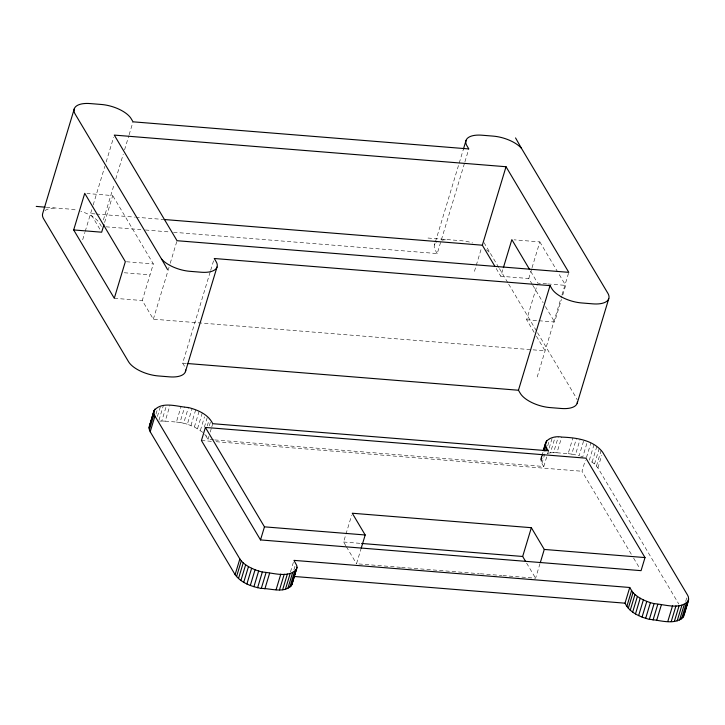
<?xml version="1.0" encoding="UTF-8"?>
<svg xmlns="http://www.w3.org/2000/svg" width="725" height="725" viewBox="0 0 725 725"><rect width="100%" height="100%" fill="white"/><g stroke="black" fill="none" stroke-linecap="round" stroke-linejoin="round"><path stroke-width="0.54" stroke-dasharray="3.62 2.72" d="M214.772 439.93L543.795 466.501C540.687 462.858 539.953 458.037 542.3 453.768M82.686 239.721L84.898 232.399M85.215 231.357L92.863 206.045M93.181 204.967L104.871 166.27M106.167 161.965L113.635 137.243M103.394 219.983L114.142 184.386M115.773 178.993L123.259 154.18M124.564 149.867L128.796 135.847M129.123 134.768L133.028 121.818M104.59 222.512L112.719 195.587L86.973 193.502M536.446 336.255L545.1 350.818L153.347 319.181L142.272 300.54L153.328 263.918L112.719 195.587M153.347 319.181L169.904 264.362M170.221 263.284L177.036 240.709M155.984 414.084L157.878 407.803M157.425 416.44L160.587 405.982M158.965 420.147L163.388 405.502M159.699 421.134L161.793 421.017L166.532 405.32M161.793 421.017L165.209 421.143L169.94 405.447M184.503 366.234L182.664 363.125L210.341 271.44M210.667 270.362L214.247 258.499M165.209 421.143L176.402 422.05L181.132 406.353M176.402 422.05L179.99 422.485L184.73 406.788M179.99 422.485L183.679 423.21L188.418 407.522M202.792 432.354L194.391 426.962L187.367 424.225L192.107 408.528M190.965 425.484L195.705 409.788M194.391 426.962L199.13 411.265M197.553 428.629L202.293 412.933M200.372 430.442L204.486 416.839M204.368 427.116L207.531 416.657M207.259 425.947L209.163 419.666M213.648 439.839L208.012 439.386L206.163 436.278L207.114 433.142M209.326 425.82L210.903 420.582M208.012 439.386L208.963 436.251M210.223 432.064L211.492 427.877M211.8 426.826L212.751 423.69M290.498 571.88L293.652 561.413M293.924 569.75L295.184 565.572M345.834 545.789L343.587 542.01L351.625 515.366M434.474 245.014L435.118 242.857M435.444 241.778L458.898 164.113M459.224 163.034L463.456 149.015M173.556 232.272L437.229 253.569L464.58 162.962M464.906 161.883L468.821 148.933M400.436 567.303L356.51 563.751L360.932 549.106M474.44 271.358L481.708 247.288M532.222 284.318L528.779 278.527L500.794 276.261L503.068 268.721M528.779 278.527L531.706 268.83M532.032 267.752L539.835 241.905L514.088 239.821M534.135 332.367L526.64 319.752L537.37 284.209M537.198 376.973L561.648 295.99M561.975 294.921L568.79 272.346M538.947 320.749L554.616 322.009L561.449 299.389M562.745 295.084L565.672 285.387L558.214 272.827M540.768 459.641L542.98 452.318M541.04 457.946L543.152 452.246M541.077 461.472L543.288 454.149M541.956 463.393L544.792 453.977M547.737 445.712L549.632 439.441M549.178 448.077L552.332 437.619M543.795 466.501L547.275 454.992M547.592 453.941L548.535 450.805M547.592 453.306L550.402 452.826L555.132 437.13M550.402 452.826L553.547 452.645L558.277 436.948M553.547 452.645L556.954 452.772L561.694 437.084M556.954 452.772L568.146 453.678L572.886 437.982M568.146 453.678L571.735 454.113L576.475 438.426M502.923 575.577L535.594 578.215L540.333 562.518M571.735 454.113L575.423 454.847L580.163 439.151M583.534 441.208L579.112 455.853L575.423 454.847M586.824 443.51L582.719 457.112L580.018 456.17M631.312 554.244L581.994 471.25L585.338 460.185M586.452 457.548L590.875 442.903M594.038 444.57L589.298 460.266L594.536 463.982L597.917 467.915L678.781 603.998M592.126 462.079L596.865 446.382M594.536 463.982L599.276 448.295M596.485 465.948L601.224 450.252M597.917 467.915L601.705 455.354M685.669 601.388L686.928 597.201M541.883 456.433L543.288 455.137M46.291 207.287L69.827 209.108A24.405 10.848 16.8 0 1 77.104 210.277M427.995 238.036L461.58 240.745A24.405 10.848 16.8 0 1 472.546 242.92M95.102 213.929L90.589 213.567L100.557 230.342M96.235 214.02L134.614 217.119M135.747 217.21L162.844 219.403M105.95 226.816L140.886 229.635M145.39 229.997L169.052 231.909M546.65 283.856L537.696 283.131L530.229 270.57M547.765 283.946L565.672 285.387M126.467 261.752L153.328 263.918M124.292 272.754L150.039 274.838M526.64 319.752L537.832 320.658M114.287 298.283L142.272 300.54M182.664 363.125L186.044 363.406M201.441 440.519L211.573 441.344M216.077 441.706L581.994 471.25M343.587 542.01L360.479 543.369M401.559 567.394L479.27 573.665M480.403 573.756L501.8 575.487M183.679 423.21L187.367 424.225M483.965 242.558L498.854 267.616M204.74 434.311L206.163 436.278M539.835 241.905L557.634 271.857M532.793 285.288L543.134 302.678M545.436 306.548L554.616 322.009M499.434 268.585L508.098 283.167M508.678 284.137L536.98 331.769M537.551 332.739L576.257 397.871A24.405 10.848 16.8 0 1 577.136 399.792M496.181 268.495L500.794 276.261M633.614 558.105L639.921 568.726M437.229 253.569L435.381 250.46A24.405 10.848 16.8 0 1 436.722 242.204M526.604 563.089L535.594 578.215M346.396 546.732L356.51 563.751M101.446 226.454L99.597 223.345A24.405 10.848 16.8 0 0 80.792 211.283M44.968 210.567A24.405 10.848 16.8 0 1 55.227 208.075M486.403 249.772A24.405 10.848 16.8 0 1 489.919 253.016M441.915 240.183A24.405 10.848 16.8 0 1 446.972 239.712"/><path stroke-width="1.09" d="M149.015 428.013L154.026 410.622C162.056 400.798 177.634 406.861 188.418 407.522C197.898 409.978 208.265 414.337 212.751 423.69L548.535 450.805C539.346 440.891 553.112 435.154 561.694 437.084C576.121 437.673 593.268 439.867 602.656 452.219L687.563 595.107L688.442 597.028L688.478 600.554L683.738 616.25C675.709 626.074 660.131 620.011 649.355 619.349C639.867 616.893 629.508 612.534 625.013 603.182L629.753 587.486L293.969 560.371L296.697 565.4L297.005 567.231L291.985 584.613C285.197 594.056 270.751 588.229 261.29 588.446C251.602 586.57 241.108 582.972 235.108 574.653L150.202 431.756L149.015 428.013L154.026 410.622M291.985 584.613L292.266 582.918M74.312 108.75L42.721 213.386A24.405 10.848 16.8 0 0 43.636 218.823L128.542 361.721A24.405 10.848 16.8 0 0 158.313 375.949L169.505 376.855A24.405 10.848 16.8 0 0 185.691 369.986M73.678 229.943L84.734 193.321L125.343 261.662L114.287 298.283L73.678 229.943L101.663 232.199L103.938 224.668M154.878 409.108L149.287 426.318M149.323 429.834L154.062 414.147L153.754 412.317M150.202 431.756L154.942 416.068L154.062 414.147M185.419 371.68L217.011 267.054M205.392 427.442L201.441 440.519L260.511 539.926L641.063 570.657L645.014 557.579L585.945 458.173L205.392 427.442L264.462 526.848L260.511 539.926M235.108 574.653L239.848 558.957L154.942 416.068M236.54 576.62L241.28 560.923L239.848 558.957M238.489 578.577L243.228 562.881L241.28 560.923M240.908 580.489L245.639 564.793L243.228 562.881M243.727 582.302L248.467 566.606L245.639 564.793M246.89 583.969L251.629 568.273L248.467 566.606M250.315 585.447L255.055 569.75L251.629 568.273M253.913 586.706L258.653 571.01L255.055 569.75M257.602 587.721L262.341 572.025C273.126 572.678 288.695 578.74 296.724 568.917M261.29 588.446L266.03 572.75M264.879 588.881L269.618 573.185M276.071 589.787L280.811 574.091M279.487 589.914L284.227 574.227M282.632 589.742L287.372 574.046M285.433 589.253L290.172 573.557M287.825 588.473L292.565 572.786M289.737 587.422L294.477 571.735M291.142 586.126L295.882 570.43M292.583 581.876L297.005 567.231M463.456 149.015L466.057 140.387M361.24 548.055L365.192 534.978L352.268 513.237L531.353 527.7L544.276 549.441L540.333 562.518M495.03 266.555L482.333 245.204L506.032 166.732L114.278 135.095L177.036 240.709L568.79 272.346L506.032 166.732M503.395 267.643L511.85 239.64L529.658 269.6M577.444 401.623A24.405 10.848 16.8 0 1 561.25 408.483L550.058 407.586A24.405 10.848 16.8 0 1 520.296 393.349L518.447 390.24L550.039 285.614L214.247 258.499L216.095 261.607A24.405 10.848 16.8 0 1 201.097 272.228L189.905 271.322A24.405 10.848 16.8 0 1 161.566 259.052L75.219 114.197A24.405 10.848 16.8 0 1 90.226 103.575L101.418 104.482A24.405 10.848 16.8 0 1 131.189 118.719L133.028 121.818L468.821 148.933L466.972 145.834A24.405 10.848 16.8 0 1 481.971 135.212L493.163 136.119A24.405 10.848 16.8 0 1 521.502 148.38L607.849 293.244A24.405 10.848 16.8 0 1 592.842 303.857L581.649 302.95A24.405 10.848 16.8 0 1 551.879 288.722L550.039 285.614M543.252 450.624L545.78 442.259M543.605 450.225L545.508 443.945M543.786 450.162L546.623 440.737M544.23 451.013L545.807 445.775M545.744 450.841L546.686 447.697M525.48 561.195L522.671 556.474L531.353 527.7M577.173 403.317L608.755 298.682M626.862 606.281L631.602 590.594L629.753 587.486M628.294 608.248L633.034 592.561L631.602 590.594M630.243 610.214L634.973 594.518L633.034 592.561M632.653 612.127L637.393 596.43L634.973 594.518M635.481 613.93L640.211 598.243L637.393 596.43M638.643 615.597L643.374 599.901L640.211 598.243M642.06 617.084L646.8 601.388L643.374 599.901M645.667 618.343L650.397 602.647L646.8 601.388M649.355 619.349L654.086 603.653C664.87 604.315 680.449 610.377 688.478 600.554M653.035 620.083L657.774 604.387M656.632 620.518L661.372 604.822M667.825 621.425L672.564 605.728M671.232 621.552L675.972 605.855M674.377 621.37L679.117 605.674M677.177 620.89L681.917 605.194M679.57 620.111L684.309 604.414M681.491 619.059L686.231 603.363M682.887 617.763L687.626 602.067M684.01 614.555L688.75 598.859M163.968 219.494L482.333 245.204M187.168 363.497L518.447 390.24M264.462 526.848L365.192 534.978M544.276 549.441L645.014 557.579M361.603 543.46L522.671 556.474M293.743 576.429L625.013 603.182M36.25 206.398L45.177 207.187M650.397 602.647L654.086 603.653M258.653 571.01L262.341 572.025M515.557 137.922L521.502 148.38M161.566 259.052L167.52 269.51"/></g></svg>
